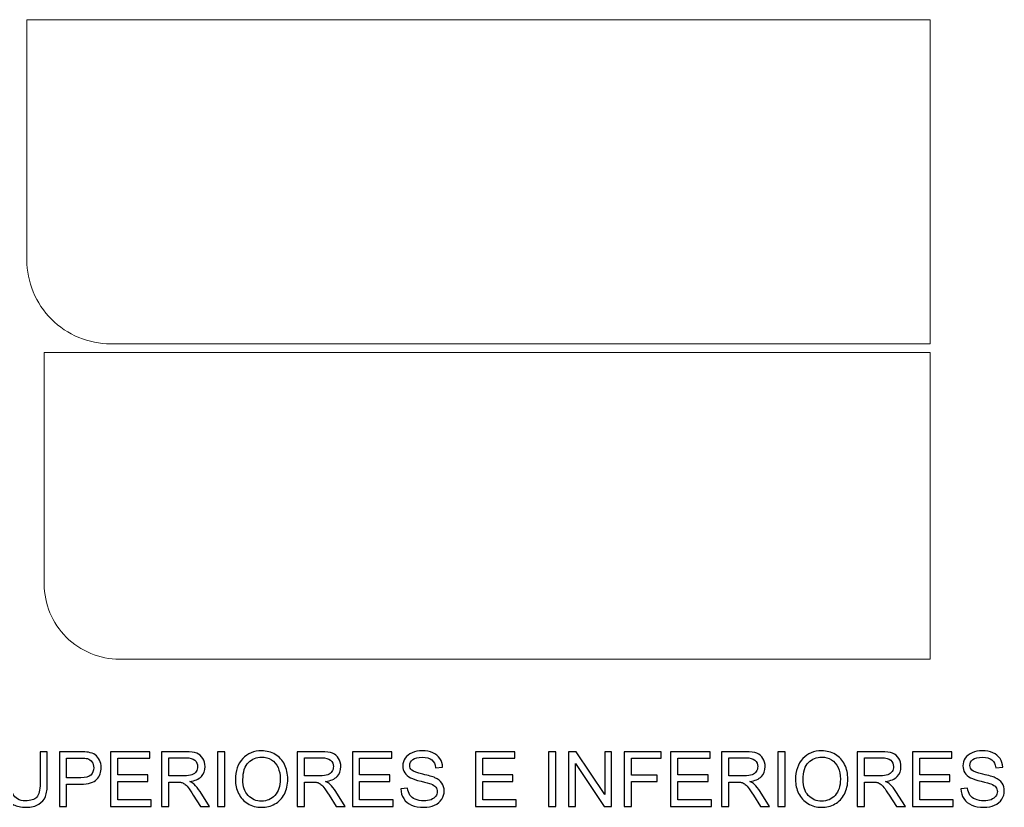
# Model space of a CAD drawing. Header units: centimetres. Extents: x -56 to 56, y -38 to 53.
# Drawn here: x -23.02 to 10.99, y -38.08 to -10.87 of the extents above; entities that cross this region are included whole.
import ezdxf

# ---------------------------------------------------------------- set-up
doc = ezdxf.new("R2010")
doc.units = ezdxf.units.CM
doc.header["$MEASUREMENT"] = 0
doc.layers.add('Camada 1', color=7, linetype='Continuous')

msp = doc.modelspace()

# ---------------------------------------------------------------- linework, layer by layer
at = {"layer": 'Camada 1', "color": 30, "lineweight": 20}
for points in [[(-19.87488, -22.06523), (-19.87488, -22.06523), (8.42512, -22.06523), (8.42512, -22.06523), (8.42512, -22.06523), (8.42512, -22.06523), (8.42512, -10.86523), (8.42512, -10.86523), (8.42512, -10.86523), (8.42512, -10.86523), (-22.77488, -10.86523), (-22.77488, -10.86523), (-22.77488, -10.86523), (-22.77488, -10.86523), (-22.77488, -19.16523), (-22.77488, -19.16523), (-22.77488, -19.16523), (-22.77488, -19.93436), (-22.46935, -20.67198), (-21.92549, -21.21584), (-21.92549, -21.21584), (-21.38163, -21.7597), (-20.64401, -22.06523), (-19.87488, -22.06523)], [(8.42512, -32.96523), (8.42512, -32.96523), (8.42512, -22.36523), (8.42512, -22.36523), (8.42512, -22.36523), (8.42512, -22.36523), (-22.17488, -22.36523), (-22.17488, -22.36523), (-22.17488, -22.36523), (-22.17488, -22.36523), (-22.17488, -30.36523), (-22.17488, -30.36523), (-22.17488, -30.36523), (-22.17488, -31.05479), (-21.90095, -31.71611), (-21.41336, -32.20371), (-21.41336, -32.20371), (-20.92576, -32.6913), (-20.26444, -32.96523), (-19.57488, -32.96523), (-19.57488, -32.96523), (-19.57488, -32.96523), (8.42512, -32.96523), (8.42512, -32.96523)]]:
    msp.add_open_spline(points, degree=3, knots=[0, 0, 0, 0, 0.14285714, 0.14285714, 0.14285714, 0.14285714, 0.28571429, 0.28571429, 0.28571429, 0.28571429, 0.42857143, 0.42857143, 0.42857143, 0.42857143, 0.57142857, 0.57142857, 0.57142857, 0.57142857, 0.71428571, 0.71428571, 0.71428571, 0.71428571, 1, 1, 1, 1], dxfattribs=at)
at = {"layer": 'Camada 1', "color": 250}
for points, knots in [([(-22.31871, -36.16412), (-22.31871, -36.16412), (-22.06811, -36.16412), (-22.06811, -36.16412), (-22.06811, -36.16412), (-22.06811, -36.16412), (-22.06811, -37.25491), (-22.06811, -37.25491), (-22.06811, -37.25491), (-22.06811, -37.44484), (-22.08965, -37.59564), (-22.1323, -37.70731), (-22.1323, -37.70731), (-22.17538, -37.81854), (-22.25276, -37.90955), (-22.36443, -37.97946), (-22.36443, -37.97946), (-22.47655, -38.04936), (-22.62295, -38.08454), (-22.80497, -38.08454), (-22.80497, -38.08454), (-22.98127, -38.08454), (-23.12592, -38.0542), (-23.23803, -37.99309), (-23.23803, -37.99309), (-23.35058, -37.93197), (-23.4306, -37.84404), (-23.47852, -37.72841), (-23.47852, -37.72841), (-23.52644, -37.61279), (-23.55062, -37.45495), (-23.55062, -37.25491), (-23.55062, -37.25491), (-23.55062, -37.25491), (-23.55062, -36.16412), (-23.55062, -36.16412), (-23.55062, -36.16412), (-23.55062, -36.16412), (-23.30002, -36.16412), (-23.30002, -36.16412), (-23.30002, -36.16412), (-23.30002, -36.16412), (-23.30002, -37.25447), (-23.30002, -37.25447), (-23.30002, -37.25447), (-23.30002, -37.41846), (-23.28463, -37.5398), (-23.2543, -37.61718), (-23.2543, -37.61718), (-23.22396, -37.695), (-23.17208, -37.75523), (-23.09778, -37.797), (-23.09778, -37.797), (-23.02392, -37.83921), (-22.93335, -37.86031), (-22.82651, -37.86031), (-22.82651, -37.86031), (-22.64362, -37.86031), (-22.51304, -37.81854), (-22.43522, -37.73545), (-22.43522, -37.73545), (-22.3574, -37.65191), (-22.31871, -37.49188), (-22.31871, -37.25447), (-22.31871, -37.25447), (-22.31871, -37.25447), (-22.31871, -36.16412), (-22.31871, -36.16412)], [0, 0, 0, 0, 0.05555556, 0.05555556, 0.05555556, 0.05555556, 0.11111111, 0.11111111, 0.11111111, 0.11111111, 0.16666667, 0.16666667, 0.16666667, 0.16666667, 0.22222222, 0.22222222, 0.22222222, 0.22222222, 0.27777778, 0.27777778, 0.27777778, 0.27777778, 0.33333333, 0.33333333, 0.33333333, 0.33333333, 0.38888889, 0.38888889, 0.38888889, 0.38888889, 0.44444444, 0.44444444, 0.44444444, 0.44444444, 0.5, 0.5, 0.5, 0.5, 0.55555556, 0.55555556, 0.55555556, 0.55555556, 0.61111111, 0.61111111, 0.61111111, 0.61111111, 0.66666667, 0.66666667, 0.66666667, 0.66666667, 0.72222222, 0.72222222, 0.72222222, 0.72222222, 0.77777778, 0.77777778, 0.77777778, 0.77777778, 0.83333333, 0.83333333, 0.83333333, 0.83333333, 0.88888889, 0.88888889, 0.88888889, 0.88888889, 1, 1, 1, 1]), ([(-21.65087, -38.05288), (-21.65087, -38.05288), (-21.65087, -36.16412), (-21.65087, -36.16412), (-21.65087, -36.16412), (-21.65087, -36.16412), (-20.93775, -36.16412), (-20.93775, -36.16412), (-20.93775, -36.16412), (-20.81245, -36.16412), (-20.7166, -36.17028), (-20.65021, -36.18215), (-20.65021, -36.18215), (-20.55745, -36.19754), (-20.47963, -36.22699), (-20.41676, -36.27008), (-20.41676, -36.27008), (-20.35389, -36.3136), (-20.30333, -36.37428), (-20.26508, -36.4521), (-20.26508, -36.4521), (-20.22683, -36.52992), (-20.20792, -36.61565), (-20.20792, -36.70929), (-20.20792, -36.70929), (-20.20792, -36.86933), (-20.25892, -37.00518), (-20.36136, -37.11598), (-20.36136, -37.11598), (-20.46336, -37.22721), (-20.64846, -37.2826), (-20.91577, -37.2826), (-20.91577, -37.2826), (-20.91577, -37.2826), (-21.40027, -37.2826), (-21.40027, -37.2826), (-21.40027, -37.2826), (-21.40027, -37.2826), (-21.40027, -38.05288), (-21.40027, -38.05288), (-21.40027, -38.05288), (-21.40027, -38.05288), (-21.65087, -38.05288), (-21.65087, -38.05288)], [0, 0, 0, 0, 0.08333333, 0.08333333, 0.08333333, 0.08333333, 0.16666667, 0.16666667, 0.16666667, 0.16666667, 0.25, 0.25, 0.25, 0.25, 0.33333333, 0.33333333, 0.33333333, 0.33333333, 0.41666667, 0.41666667, 0.41666667, 0.41666667, 0.5, 0.5, 0.5, 0.5, 0.58333333, 0.58333333, 0.58333333, 0.58333333, 0.66666667, 0.66666667, 0.66666667, 0.66666667, 0.75, 0.75, 0.75, 0.75, 0.83333333, 0.83333333, 0.83333333, 0.83333333, 1, 1, 1, 1]), ([(-21.40027, -37.06102), (-21.40027, -37.06102), (-20.91225, -37.06102), (-20.91225, -37.06102), (-20.91225, -37.06102), (-20.75046, -37.06102), (-20.63615, -37.03112), (-20.568, -36.97089), (-20.568, -36.97089), (-20.50029, -36.91066), (-20.46644, -36.82624), (-20.46644, -36.71677), (-20.46644, -36.71677), (-20.46644, -36.63807), (-20.48622, -36.57036), (-20.52623, -36.51409), (-20.52623, -36.51409), (-20.56624, -36.45781), (-20.619, -36.42044), (-20.68407, -36.40242), (-20.68407, -36.40242), (-20.72627, -36.39142), (-20.80409, -36.38571), (-20.91709, -36.38571), (-20.91709, -36.38571), (-20.91709, -36.38571), (-21.40027, -36.38571), (-21.40027, -36.38571), (-21.40027, -36.38571), (-21.40027, -36.38571), (-21.40027, -37.06102), (-21.40027, -37.06102)], [0, 0, 0, 0, 0.11111111, 0.11111111, 0.11111111, 0.11111111, 0.22222222, 0.22222222, 0.22222222, 0.22222222, 0.33333333, 0.33333333, 0.33333333, 0.33333333, 0.44444444, 0.44444444, 0.44444444, 0.44444444, 0.55555556, 0.55555556, 0.55555556, 0.55555556, 0.66666667, 0.66666667, 0.66666667, 0.66666667, 0.77777778, 0.77777778, 0.77777778, 0.77777778, 1, 1, 1, 1]), ([(-19.88609, -38.05288), (-19.88609, -38.05288), (-19.88609, -36.16412), (-19.88609, -36.16412), (-19.88609, -36.16412), (-19.88609, -36.16412), (-18.52228, -36.16412), (-18.52228, -36.16412), (-18.52228, -36.16412), (-18.52228, -36.16412), (-18.52228, -36.38571), (-18.52228, -36.38571), (-18.52228, -36.38571), (-18.52228, -36.38571), (-19.63549, -36.38571), (-19.63549, -36.38571), (-19.63549, -36.38571), (-19.63549, -36.38571), (-19.63549, -36.96605), (-19.63549, -36.96605), (-19.63549, -36.96605), (-19.63549, -36.96605), (-18.59351, -36.96605), (-18.59351, -36.96605), (-18.59351, -36.96605), (-18.59351, -36.96605), (-18.59351, -37.18764), (-18.59351, -37.18764), (-18.59351, -37.18764), (-18.59351, -37.18764), (-19.63549, -37.18764), (-19.63549, -37.18764), (-19.63549, -37.18764), (-19.63549, -37.18764), (-19.63549, -37.83129), (-19.63549, -37.83129), (-19.63549, -37.83129), (-19.63549, -37.83129), (-18.47744, -37.83129), (-18.47744, -37.83129), (-18.47744, -37.83129), (-18.47744, -37.83129), (-18.47744, -38.05288), (-18.47744, -38.05288), (-18.47744, -38.05288), (-18.47744, -38.05288), (-19.88609, -38.05288), (-19.88609, -38.05288)], [0, 0, 0, 0, 0.07692308, 0.07692308, 0.07692308, 0.07692308, 0.15384615, 0.15384615, 0.15384615, 0.15384615, 0.23076923, 0.23076923, 0.23076923, 0.23076923, 0.30769231, 0.30769231, 0.30769231, 0.30769231, 0.38461538, 0.38461538, 0.38461538, 0.38461538, 0.46153846, 0.46153846, 0.46153846, 0.46153846, 0.53846154, 0.53846154, 0.53846154, 0.53846154, 0.61538462, 0.61538462, 0.61538462, 0.61538462, 0.69230769, 0.69230769, 0.69230769, 0.69230769, 0.76923077, 0.76923077, 0.76923077, 0.76923077, 0.84615385, 0.84615385, 0.84615385, 0.84615385, 1, 1, 1, 1]), ([(-18.12659, -38.05288), (-18.12659, -38.05288), (-18.12659, -36.16412), (-18.12659, -36.16412), (-18.12659, -36.16412), (-18.12659, -36.16412), (-17.28949, -36.16412), (-17.28949, -36.16412), (-17.28949, -36.16412), (-17.1211, -36.16412), (-16.99316, -36.18127), (-16.90567, -36.21512), (-16.90567, -36.21512), (-16.81818, -36.24898), (-16.74828, -36.30877), (-16.69596, -36.3945), (-16.69596, -36.3945), (-16.64364, -36.48023), (-16.6177, -36.5752), (-16.6177, -36.67896), (-16.6177, -36.67896), (-16.6177, -36.81305), (-16.66122, -36.92604), (-16.74784, -37.01793), (-16.74784, -37.01793), (-16.83445, -37.10982), (-16.9681, -37.16785), (-17.14924, -37.19291), (-17.14924, -37.19291), (-17.08285, -37.22457), (-17.03273, -37.25623), (-16.99844, -37.287), (-16.99844, -37.287), (-16.92546, -37.35383), (-16.85643, -37.4378), (-16.7918, -37.53848), (-16.7918, -37.53848), (-16.7918, -37.53848), (-16.46514, -38.05288), (-16.46514, -38.05288), (-16.46514, -38.05288), (-16.46514, -38.05288), (-16.77729, -38.05288), (-16.77729, -38.05288), (-16.77729, -38.05288), (-16.77729, -38.05288), (-17.02702, -37.65983), (-17.02702, -37.65983), (-17.02702, -37.65983), (-17.09956, -37.54596), (-17.15979, -37.45935), (-17.20684, -37.39911), (-17.20684, -37.39911), (-17.25432, -37.33888), (-17.29652, -37.29711), (-17.3339, -37.27293), (-17.3339, -37.27293), (-17.37083, -37.24919), (-17.40908, -37.23248), (-17.44777, -37.22281), (-17.44777, -37.22281), (-17.4759, -37.2171), (-17.52207, -37.21402), (-17.5867, -37.21402), (-17.5867, -37.21402), (-17.5867, -37.21402), (-17.87599, -37.21402), (-17.87599, -37.21402), (-17.87599, -37.21402), (-17.87599, -37.21402), (-17.87599, -38.05288), (-17.87599, -38.05288), (-17.87599, -38.05288), (-17.87599, -38.05288), (-18.12659, -38.05288), (-18.12659, -38.05288)], [0, 0, 0, 0, 0.05, 0.05, 0.05, 0.05, 0.1, 0.1, 0.1, 0.1, 0.15, 0.15, 0.15, 0.15, 0.2, 0.2, 0.2, 0.2, 0.25, 0.25, 0.25, 0.25, 0.3, 0.3, 0.3, 0.3, 0.35, 0.35, 0.35, 0.35, 0.4, 0.4, 0.4, 0.4, 0.45, 0.45, 0.45, 0.45, 0.5, 0.5, 0.5, 0.5, 0.55, 0.55, 0.55, 0.55, 0.6, 0.6, 0.6, 0.6, 0.65, 0.65, 0.65, 0.65, 0.7, 0.7, 0.7, 0.7, 0.75, 0.75, 0.75, 0.75, 0.8, 0.8, 0.8, 0.8, 0.85, 0.85, 0.85, 0.85, 0.9, 0.9, 0.9, 0.9, 1, 1, 1, 1]), ([(-17.87599, -36.99771), (-17.87599, -36.99771), (-17.33961, -36.99771), (-17.33961, -36.99771), (-17.33961, -36.99771), (-17.2253, -36.99771), (-17.13649, -36.98584), (-17.0723, -36.9621), (-17.0723, -36.9621), (-17.00811, -36.93879), (-16.95931, -36.90098), (-16.92634, -36.84866), (-16.92634, -36.84866), (-16.89292, -36.79679), (-16.87621, -36.74051), (-16.87621, -36.6794), (-16.87621, -36.6794), (-16.87621, -36.59015), (-16.90831, -36.51629), (-16.97294, -36.45869), (-16.97294, -36.45869), (-17.03757, -36.4011), (-17.13957, -36.37252), (-17.27894, -36.37252), (-17.27894, -36.37252), (-17.27894, -36.37252), (-17.87599, -36.37252), (-17.87599, -36.37252), (-17.87599, -36.37252), (-17.87599, -36.37252), (-17.87599, -36.99771), (-17.87599, -36.99771)], [0, 0, 0, 0, 0.11111111, 0.11111111, 0.11111111, 0.11111111, 0.22222222, 0.22222222, 0.22222222, 0.22222222, 0.33333333, 0.33333333, 0.33333333, 0.33333333, 0.44444444, 0.44444444, 0.44444444, 0.44444444, 0.55555556, 0.55555556, 0.55555556, 0.55555556, 0.66666667, 0.66666667, 0.66666667, 0.66666667, 0.77777778, 0.77777778, 0.77777778, 0.77777778, 1, 1, 1, 1]), ([(-16.18463, -38.05288), (-16.18463, -38.05288), (-16.18463, -36.16412), (-16.18463, -36.16412), (-16.18463, -36.16412), (-16.18463, -36.16412), (-15.93403, -36.16412), (-15.93403, -36.16412), (-15.93403, -36.16412), (-15.93403, -36.16412), (-15.93403, -38.05288), (-15.93403, -38.05288), (-15.93403, -38.05288), (-15.93403, -38.05288), (-16.18463, -38.05288), (-16.18463, -38.05288)], [0, 0, 0, 0, 0.2, 0.2, 0.2, 0.2, 0.4, 0.4, 0.4, 0.4, 0.6, 0.6, 0.6, 0.6, 1, 1, 1, 1]), ([(-15.57044, -37.13356), (-15.57044, -36.82053), (-15.48603, -36.5752), (-15.31764, -36.39802), (-15.31764, -36.39802), (-15.14925, -36.22084), (-14.93206, -36.13247), (-14.66563, -36.13247), (-14.66563, -36.13247), (-14.49109, -36.13247), (-14.33413, -36.17423), (-14.19388, -36.25733), (-14.19388, -36.25733), (-14.05407, -36.34042), (-13.94723, -36.45649), (-13.87381, -36.60554), (-13.87381, -36.60554), (-13.80039, -36.75414), (-13.76346, -36.92297), (-13.76346, -37.11158), (-13.76346, -37.11158), (-13.76346, -37.30283), (-13.80215, -37.47429), (-13.87953, -37.6251), (-13.87953, -37.6251), (-13.95691, -37.77634), (-14.06638, -37.89065), (-14.20795, -37.96803), (-14.20795, -37.96803), (-14.34996, -38.04585), (-14.50296, -38.08454), (-14.66695, -38.08454), (-14.66695, -38.08454), (-14.84501, -38.08454), (-15.00372, -38.04145), (-15.14397, -37.95572), (-15.14397, -37.95572), (-15.28378, -37.86998), (-15.39018, -37.75304), (-15.46228, -37.60443), (-15.46228, -37.60443), (-15.53439, -37.45627), (-15.57044, -37.29931), (-15.57044, -37.13356)], [0, 0, 0, 0, 0.08333333, 0.08333333, 0.08333333, 0.08333333, 0.16666667, 0.16666667, 0.16666667, 0.16666667, 0.25, 0.25, 0.25, 0.25, 0.33333333, 0.33333333, 0.33333333, 0.33333333, 0.41666667, 0.41666667, 0.41666667, 0.41666667, 0.5, 0.5, 0.5, 0.5, 0.58333333, 0.58333333, 0.58333333, 0.58333333, 0.66666667, 0.66666667, 0.66666667, 0.66666667, 0.75, 0.75, 0.75, 0.75, 0.83333333, 0.83333333, 0.83333333, 0.83333333, 1, 1, 1, 1]), ([(-15.31192, -37.13796), (-15.31192, -37.36526), (-15.25081, -37.5442), (-15.12859, -37.67478), (-15.12859, -37.67478), (-15.00636, -37.80535), (-14.85292, -37.87086), (-14.66827, -37.87086), (-14.66827, -37.87086), (-14.48009, -37.87086), (-14.32578, -37.80491), (-14.20399, -37.67302), (-14.20399, -37.67302), (-14.08265, -37.54112), (-14.02197, -37.35383), (-14.02197, -37.11114), (-14.02197, -37.11114), (-14.02197, -36.9577), (-14.04791, -36.8236), (-14.09979, -36.70929), (-14.09979, -36.70929), (-14.15167, -36.59498), (-14.22773, -36.50617), (-14.32753, -36.4433), (-14.32753, -36.4433), (-14.42778, -36.38043), (-14.53989, -36.34878), (-14.66431, -36.34878), (-14.66431, -36.34878), (-14.84105, -36.34878), (-14.99317, -36.40945), (-15.12067, -36.53079), (-15.12067, -36.53079), (-15.24817, -36.65214), (-15.31192, -36.85438), (-15.31192, -37.13796)], [0, 0, 0, 0, 0.1, 0.1, 0.1, 0.1, 0.2, 0.2, 0.2, 0.2, 0.3, 0.3, 0.3, 0.3, 0.4, 0.4, 0.4, 0.4, 0.5, 0.5, 0.5, 0.5, 0.6, 0.6, 0.6, 0.6, 0.7, 0.7, 0.7, 0.7, 0.8, 0.8, 0.8, 0.8, 1, 1, 1, 1]), ([(-13.43679, -38.05288), (-13.43679, -38.05288), (-13.43679, -36.16412), (-13.43679, -36.16412), (-13.43679, -36.16412), (-13.43679, -36.16412), (-12.59969, -36.16412), (-12.59969, -36.16412), (-12.59969, -36.16412), (-12.4313, -36.16412), (-12.30336, -36.18127), (-12.21587, -36.21512), (-12.21587, -36.21512), (-12.12838, -36.24898), (-12.05848, -36.30877), (-12.00616, -36.3945), (-12.00616, -36.3945), (-11.95384, -36.48023), (-11.9279, -36.5752), (-11.9279, -36.67896), (-11.9279, -36.67896), (-11.9279, -36.81305), (-11.97142, -36.92604), (-12.05804, -37.01793), (-12.05804, -37.01793), (-12.14465, -37.10982), (-12.2783, -37.16785), (-12.45944, -37.19291), (-12.45944, -37.19291), (-12.39305, -37.22457), (-12.34293, -37.25623), (-12.30864, -37.287), (-12.30864, -37.287), (-12.23566, -37.35383), (-12.16663, -37.4378), (-12.102, -37.53848), (-12.102, -37.53848), (-12.102, -37.53848), (-11.77534, -38.05288), (-11.77534, -38.05288), (-11.77534, -38.05288), (-11.77534, -38.05288), (-12.08749, -38.05288), (-12.08749, -38.05288), (-12.08749, -38.05288), (-12.08749, -38.05288), (-12.33722, -37.65983), (-12.33722, -37.65983), (-12.33722, -37.65983), (-12.40976, -37.54596), (-12.46999, -37.45935), (-12.51704, -37.39911), (-12.51704, -37.39911), (-12.56452, -37.33888), (-12.60672, -37.29711), (-12.6441, -37.27293), (-12.6441, -37.27293), (-12.68103, -37.24919), (-12.71928, -37.23248), (-12.75797, -37.22281), (-12.75797, -37.22281), (-12.7861, -37.2171), (-12.83227, -37.21402), (-12.8969, -37.21402), (-12.8969, -37.21402), (-12.8969, -37.21402), (-13.18619, -37.21402), (-13.18619, -37.21402), (-13.18619, -37.21402), (-13.18619, -37.21402), (-13.18619, -38.05288), (-13.18619, -38.05288), (-13.18619, -38.05288), (-13.18619, -38.05288), (-13.43679, -38.05288), (-13.43679, -38.05288)], [0, 0, 0, 0, 0.05, 0.05, 0.05, 0.05, 0.1, 0.1, 0.1, 0.1, 0.15, 0.15, 0.15, 0.15, 0.2, 0.2, 0.2, 0.2, 0.25, 0.25, 0.25, 0.25, 0.3, 0.3, 0.3, 0.3, 0.35, 0.35, 0.35, 0.35, 0.4, 0.4, 0.4, 0.4, 0.45, 0.45, 0.45, 0.45, 0.5, 0.5, 0.5, 0.5, 0.55, 0.55, 0.55, 0.55, 0.6, 0.6, 0.6, 0.6, 0.65, 0.65, 0.65, 0.65, 0.7, 0.7, 0.7, 0.7, 0.75, 0.75, 0.75, 0.75, 0.8, 0.8, 0.8, 0.8, 0.85, 0.85, 0.85, 0.85, 0.9, 0.9, 0.9, 0.9, 1, 1, 1, 1]), ([(-13.18619, -36.99771), (-13.18619, -36.99771), (-12.64981, -36.99771), (-12.64981, -36.99771), (-12.64981, -36.99771), (-12.5355, -36.99771), (-12.44669, -36.98584), (-12.3825, -36.9621), (-12.3825, -36.9621), (-12.31831, -36.93879), (-12.26951, -36.90098), (-12.23654, -36.84866), (-12.23654, -36.84866), (-12.20312, -36.79679), (-12.18641, -36.74051), (-12.18641, -36.6794), (-12.18641, -36.6794), (-12.18641, -36.59015), (-12.21851, -36.51629), (-12.28314, -36.45869), (-12.28314, -36.45869), (-12.34777, -36.4011), (-12.44977, -36.37252), (-12.58914, -36.37252), (-12.58914, -36.37252), (-12.58914, -36.37252), (-13.18619, -36.37252), (-13.18619, -36.37252), (-13.18619, -36.37252), (-13.18619, -36.37252), (-13.18619, -36.99771), (-13.18619, -36.99771)], [0, 0, 0, 0, 0.11111111, 0.11111111, 0.11111111, 0.11111111, 0.22222222, 0.22222222, 0.22222222, 0.22222222, 0.33333333, 0.33333333, 0.33333333, 0.33333333, 0.44444444, 0.44444444, 0.44444444, 0.44444444, 0.55555556, 0.55555556, 0.55555556, 0.55555556, 0.66666667, 0.66666667, 0.66666667, 0.66666667, 0.77777778, 0.77777778, 0.77777778, 0.77777778, 1, 1, 1, 1]), ([(-11.53176, -38.05288), (-11.53176, -38.05288), (-11.53176, -36.16412), (-11.53176, -36.16412), (-11.53176, -36.16412), (-11.53176, -36.16412), (-10.16795, -36.16412), (-10.16795, -36.16412), (-10.16795, -36.16412), (-10.16795, -36.16412), (-10.16795, -36.38571), (-10.16795, -36.38571), (-10.16795, -36.38571), (-10.16795, -36.38571), (-11.28116, -36.38571), (-11.28116, -36.38571), (-11.28116, -36.38571), (-11.28116, -36.38571), (-11.28116, -36.96605), (-11.28116, -36.96605), (-11.28116, -36.96605), (-11.28116, -36.96605), (-10.23918, -36.96605), (-10.23918, -36.96605), (-10.23918, -36.96605), (-10.23918, -36.96605), (-10.23918, -37.18764), (-10.23918, -37.18764), (-10.23918, -37.18764), (-10.23918, -37.18764), (-11.28116, -37.18764), (-11.28116, -37.18764), (-11.28116, -37.18764), (-11.28116, -37.18764), (-11.28116, -37.83129), (-11.28116, -37.83129), (-11.28116, -37.83129), (-11.28116, -37.83129), (-10.12311, -37.83129), (-10.12311, -37.83129), (-10.12311, -37.83129), (-10.12311, -37.83129), (-10.12311, -38.05288), (-10.12311, -38.05288), (-10.12311, -38.05288), (-10.12311, -38.05288), (-11.53176, -38.05288), (-11.53176, -38.05288)], [0, 0, 0, 0, 0.07692308, 0.07692308, 0.07692308, 0.07692308, 0.15384615, 0.15384615, 0.15384615, 0.15384615, 0.23076923, 0.23076923, 0.23076923, 0.23076923, 0.30769231, 0.30769231, 0.30769231, 0.30769231, 0.38461538, 0.38461538, 0.38461538, 0.38461538, 0.46153846, 0.46153846, 0.46153846, 0.46153846, 0.53846154, 0.53846154, 0.53846154, 0.53846154, 0.61538462, 0.61538462, 0.61538462, 0.61538462, 0.69230769, 0.69230769, 0.69230769, 0.69230769, 0.76923077, 0.76923077, 0.76923077, 0.76923077, 0.84615385, 0.84615385, 0.84615385, 0.84615385, 1, 1, 1, 1]), ([(-9.85932, -37.44616), (-9.85932, -37.44616), (-9.62454, -37.42505), (-9.62454, -37.42505), (-9.62454, -37.42505), (-9.61355, -37.52002), (-9.58761, -37.59784), (-9.54672, -37.65895), (-9.54672, -37.65895), (-9.50583, -37.71962), (-9.44252, -37.76886), (-9.35679, -37.80667), (-9.35679, -37.80667), (-9.27106, -37.84404), (-9.17433, -37.86295), (-9.06706, -37.86295), (-9.06706, -37.86295), (-8.97165, -37.86295), (-8.88768, -37.84888), (-8.81469, -37.8203), (-8.81469, -37.8203), (-8.74171, -37.79172), (-8.68763, -37.7526), (-8.65202, -37.70291), (-8.65202, -37.70291), (-8.61641, -37.65323), (-8.59838, -37.59916), (-8.59838, -37.54112), (-8.59838, -37.54112), (-8.59838, -37.48221), (-8.61553, -37.43077), (-8.64982, -37.38636), (-8.64982, -37.38636), (-8.68412, -37.3424), (-8.74083, -37.30547), (-8.81997, -37.27513), (-8.81997, -37.27513), (-8.87053, -37.25579), (-8.98264, -37.22501), (-9.15631, -37.18324), (-9.15631, -37.18324), (-9.32997, -37.14148), (-9.45132, -37.10235), (-9.52078, -37.06541), (-9.52078, -37.06541), (-9.61091, -37.01793), (-9.67774, -36.95902), (-9.7217, -36.88911), (-9.7217, -36.88911), (-9.76611, -36.81921), (-9.78809, -36.74051), (-9.78809, -36.6539), (-9.78809, -36.6539), (-9.78809, -36.55805), (-9.76083, -36.4688), (-9.70675, -36.38615), (-9.70675, -36.38615), (-9.65268, -36.30305), (-9.57398, -36.24018), (-9.46978, -36.1971), (-9.46978, -36.1971), (-9.36602, -36.15401), (-9.25039, -36.13247), (-9.12333, -36.13247), (-9.12333, -36.13247), (-8.98352, -36.13247), (-8.85998, -36.15489), (-8.75314, -36.20017), (-8.75314, -36.20017), (-8.64631, -36.24502), (-8.56409, -36.31141), (-8.5065, -36.39934), (-8.5065, -36.39934), (-8.4489, -36.48683), (-8.41813, -36.58619), (-8.41373, -36.69698), (-8.41373, -36.69698), (-8.41373, -36.69698), (-8.65378, -36.71545), (-8.65378, -36.71545), (-8.65378, -36.71545), (-8.66653, -36.5963), (-8.71006, -36.50617), (-8.78436, -36.4455), (-8.78436, -36.4455), (-8.85866, -36.38439), (-8.96857, -36.35405), (-9.11366, -36.35405), (-9.11366, -36.35405), (-9.2649, -36.35405), (-9.37526, -36.38175), (-9.44428, -36.43715), (-9.44428, -36.43715), (-9.51331, -36.49254), (-9.54804, -36.55937), (-9.54804, -36.63763), (-9.54804, -36.63763), (-9.54804, -36.70534), (-9.52342, -36.76117), (-9.47462, -36.80514), (-9.47462, -36.80514), (-9.42626, -36.84866), (-9.30095, -36.89395), (-9.09783, -36.93967), (-9.09783, -36.93967), (-8.89471, -36.98584), (-8.75534, -37.02585), (-8.67972, -37.06014), (-8.67972, -37.06014), (-8.57025, -37.1107), (-8.48891, -37.17445), (-8.43659, -37.25227), (-8.43659, -37.25227), (-8.38427, -37.32965), (-8.35833, -37.4189), (-8.35833, -37.52002), (-8.35833, -37.52002), (-8.35833, -37.6207), (-8.38691, -37.71479), (-8.44451, -37.8036), (-8.44451, -37.8036), (-8.5021, -37.89241), (-8.58432, -37.96143), (-8.69203, -38.01067), (-8.69203, -38.01067), (-8.79975, -38.05991), (-8.92065, -38.08454), (-9.05563, -38.08454), (-9.05563, -38.08454), (-9.22621, -38.08454), (-9.3691, -38.05947), (-9.48429, -38.00979), (-9.48429, -38.00979), (-9.59992, -37.96011), (-9.69005, -37.88537), (-9.75556, -37.78513), (-9.75556, -37.78513), (-9.8215, -37.68533), (-9.8558, -37.57234), (-9.85932, -37.44616)], [0, 0, 0, 0, 0.02777778, 0.02777778, 0.02777778, 0.02777778, 0.05555556, 0.05555556, 0.05555556, 0.05555556, 0.08333333, 0.08333333, 0.08333333, 0.08333333, 0.11111111, 0.11111111, 0.11111111, 0.11111111, 0.13888889, 0.13888889, 0.13888889, 0.13888889, 0.16666667, 0.16666667, 0.16666667, 0.16666667, 0.19444444, 0.19444444, 0.19444444, 0.19444444, 0.22222222, 0.22222222, 0.22222222, 0.22222222, 0.25, 0.25, 0.25, 0.25, 0.27777778, 0.27777778, 0.27777778, 0.27777778, 0.30555556, 0.30555556, 0.30555556, 0.30555556, 0.33333333, 0.33333333, 0.33333333, 0.33333333, 0.36111111, 0.36111111, 0.36111111, 0.36111111, 0.38888889, 0.38888889, 0.38888889, 0.38888889, 0.41666667, 0.41666667, 0.41666667, 0.41666667, 0.44444444, 0.44444444, 0.44444444, 0.44444444, 0.47222222, 0.47222222, 0.47222222, 0.47222222, 0.5, 0.5, 0.5, 0.5, 0.52777778, 0.52777778, 0.52777778, 0.52777778, 0.55555556, 0.55555556, 0.55555556, 0.55555556, 0.58333333, 0.58333333, 0.58333333, 0.58333333, 0.61111111, 0.61111111, 0.61111111, 0.61111111, 0.63888889, 0.63888889, 0.63888889, 0.63888889, 0.66666667, 0.66666667, 0.66666667, 0.66666667, 0.69444444, 0.69444444, 0.69444444, 0.69444444, 0.72222222, 0.72222222, 0.72222222, 0.72222222, 0.75, 0.75, 0.75, 0.75, 0.77777778, 0.77777778, 0.77777778, 0.77777778, 0.80555556, 0.80555556, 0.80555556, 0.80555556, 0.83333333, 0.83333333, 0.83333333, 0.83333333, 0.86111111, 0.86111111, 0.86111111, 0.86111111, 0.88888889, 0.88888889, 0.88888889, 0.88888889, 0.91666667, 0.91666667, 0.91666667, 0.91666667, 0.94444444, 0.94444444, 0.94444444, 0.94444444, 1, 1, 1, 1]), ([(-7.27986, -38.05288), (-7.27986, -38.05288), (-7.27986, -36.16412), (-7.27986, -36.16412), (-7.27986, -36.16412), (-7.27986, -36.16412), (-5.91605, -36.16412), (-5.91605, -36.16412), (-5.91605, -36.16412), (-5.91605, -36.16412), (-5.91605, -36.38571), (-5.91605, -36.38571), (-5.91605, -36.38571), (-5.91605, -36.38571), (-7.02926, -36.38571), (-7.02926, -36.38571), (-7.02926, -36.38571), (-7.02926, -36.38571), (-7.02926, -36.96605), (-7.02926, -36.96605), (-7.02926, -36.96605), (-7.02926, -36.96605), (-5.98728, -36.96605), (-5.98728, -36.96605), (-5.98728, -36.96605), (-5.98728, -36.96605), (-5.98728, -37.18764), (-5.98728, -37.18764), (-5.98728, -37.18764), (-5.98728, -37.18764), (-7.02926, -37.18764), (-7.02926, -37.18764), (-7.02926, -37.18764), (-7.02926, -37.18764), (-7.02926, -37.83129), (-7.02926, -37.83129), (-7.02926, -37.83129), (-7.02926, -37.83129), (-5.87121, -37.83129), (-5.87121, -37.83129), (-5.87121, -37.83129), (-5.87121, -37.83129), (-5.87121, -38.05288), (-5.87121, -38.05288), (-5.87121, -38.05288), (-5.87121, -38.05288), (-7.27986, -38.05288), (-7.27986, -38.05288)], [0, 0, 0, 0, 0.07692308, 0.07692308, 0.07692308, 0.07692308, 0.15384615, 0.15384615, 0.15384615, 0.15384615, 0.23076923, 0.23076923, 0.23076923, 0.23076923, 0.30769231, 0.30769231, 0.30769231, 0.30769231, 0.38461538, 0.38461538, 0.38461538, 0.38461538, 0.46153846, 0.46153846, 0.46153846, 0.46153846, 0.53846154, 0.53846154, 0.53846154, 0.53846154, 0.61538462, 0.61538462, 0.61538462, 0.61538462, 0.69230769, 0.69230769, 0.69230769, 0.69230769, 0.76923077, 0.76923077, 0.76923077, 0.76923077, 0.84615385, 0.84615385, 0.84615385, 0.84615385, 1, 1, 1, 1]), ([(-4.75053, -38.05288), (-4.75053, -38.05288), (-4.75053, -36.16412), (-4.75053, -36.16412), (-4.75053, -36.16412), (-4.75053, -36.16412), (-4.49993, -36.16412), (-4.49993, -36.16412), (-4.49993, -36.16412), (-4.49993, -36.16412), (-4.49993, -38.05288), (-4.49993, -38.05288), (-4.49993, -38.05288), (-4.49993, -38.05288), (-4.75053, -38.05288), (-4.75053, -38.05288)], [0, 0, 0, 0, 0.2, 0.2, 0.2, 0.2, 0.4, 0.4, 0.4, 0.4, 0.6, 0.6, 0.6, 0.6, 1, 1, 1, 1]), ([(-4.06248, -38.05288), (-4.06248, -38.05288), (-4.06248, -36.16412), (-4.06248, -36.16412), (-4.06248, -36.16412), (-4.06248, -36.16412), (-3.80572, -36.16412), (-3.80572, -36.16412), (-3.80572, -36.16412), (-3.80572, -36.16412), (-2.81474, -37.64664), (-2.81474, -37.64664), (-2.81474, -37.64664), (-2.81474, -37.64664), (-2.81474, -36.16412), (-2.81474, -36.16412), (-2.81474, -36.16412), (-2.81474, -36.16412), (-2.57468, -36.16412), (-2.57468, -36.16412), (-2.57468, -36.16412), (-2.57468, -36.16412), (-2.57468, -38.05288), (-2.57468, -38.05288), (-2.57468, -38.05288), (-2.57468, -38.05288), (-2.83144, -38.05288), (-2.83144, -38.05288), (-2.83144, -38.05288), (-2.83144, -38.05288), (-3.82243, -36.57036), (-3.82243, -36.57036), (-3.82243, -36.57036), (-3.82243, -36.57036), (-3.82243, -38.05288), (-3.82243, -38.05288), (-3.82243, -38.05288), (-3.82243, -38.05288), (-4.06248, -38.05288), (-4.06248, -38.05288)], [0, 0, 0, 0, 0.09090909, 0.09090909, 0.09090909, 0.09090909, 0.18181818, 0.18181818, 0.18181818, 0.18181818, 0.27272727, 0.27272727, 0.27272727, 0.27272727, 0.36363636, 0.36363636, 0.36363636, 0.36363636, 0.45454545, 0.45454545, 0.45454545, 0.45454545, 0.54545455, 0.54545455, 0.54545455, 0.54545455, 0.63636364, 0.63636364, 0.63636364, 0.63636364, 0.72727273, 0.72727273, 0.72727273, 0.72727273, 0.81818182, 0.81818182, 0.81818182, 0.81818182, 1, 1, 1, 1]), ([(-2.14162, -38.05288), (-2.14162, -38.05288), (-2.14162, -36.16412), (-2.14162, -36.16412), (-2.14162, -36.16412), (-2.14162, -36.16412), (-0.8675, -36.16412), (-0.8675, -36.16412), (-0.8675, -36.16412), (-0.8675, -36.16412), (-0.8675, -36.38571), (-0.8675, -36.38571), (-0.8675, -36.38571), (-0.8675, -36.38571), (-1.89102, -36.38571), (-1.89102, -36.38571), (-1.89102, -36.38571), (-1.89102, -36.38571), (-1.89102, -36.97397), (-1.89102, -36.97397), (-1.89102, -36.97397), (-1.89102, -36.97397), (-1.00467, -36.97397), (-1.00467, -36.97397), (-1.00467, -36.97397), (-1.00467, -36.97397), (-1.00467, -37.19555), (-1.00467, -37.19555), (-1.00467, -37.19555), (-1.00467, -37.19555), (-1.89102, -37.19555), (-1.89102, -37.19555), (-1.89102, -37.19555), (-1.89102, -37.19555), (-1.89102, -38.05288), (-1.89102, -38.05288), (-1.89102, -38.05288), (-1.89102, -38.05288), (-2.14162, -38.05288), (-2.14162, -38.05288)], [0, 0, 0, 0, 0.09090909, 0.09090909, 0.09090909, 0.09090909, 0.18181818, 0.18181818, 0.18181818, 0.18181818, 0.27272727, 0.27272727, 0.27272727, 0.27272727, 0.36363636, 0.36363636, 0.36363636, 0.36363636, 0.45454545, 0.45454545, 0.45454545, 0.45454545, 0.54545455, 0.54545455, 0.54545455, 0.54545455, 0.63636364, 0.63636364, 0.63636364, 0.63636364, 0.72727273, 0.72727273, 0.72727273, 0.72727273, 0.81818182, 0.81818182, 0.81818182, 0.81818182, 1, 1, 1, 1]), ([(-0.53819, -38.05288), (-0.53819, -38.05288), (-0.53819, -36.16412), (-0.53819, -36.16412), (-0.53819, -36.16412), (-0.53819, -36.16412), (0.82562, -36.16412), (0.82562, -36.16412), (0.82562, -36.16412), (0.82562, -36.16412), (0.82562, -36.38571), (0.82562, -36.38571), (0.82562, -36.38571), (0.82562, -36.38571), (-0.28759, -36.38571), (-0.28759, -36.38571), (-0.28759, -36.38571), (-0.28759, -36.38571), (-0.28759, -36.96605), (-0.28759, -36.96605), (-0.28759, -36.96605), (-0.28759, -36.96605), (0.75439, -36.96605), (0.75439, -36.96605), (0.75439, -36.96605), (0.75439, -36.96605), (0.75439, -37.18764), (0.75439, -37.18764), (0.75439, -37.18764), (0.75439, -37.18764), (-0.28759, -37.18764), (-0.28759, -37.18764), (-0.28759, -37.18764), (-0.28759, -37.18764), (-0.28759, -37.83129), (-0.28759, -37.83129), (-0.28759, -37.83129), (-0.28759, -37.83129), (0.87046, -37.83129), (0.87046, -37.83129), (0.87046, -37.83129), (0.87046, -37.83129), (0.87046, -38.05288), (0.87046, -38.05288), (0.87046, -38.05288), (0.87046, -38.05288), (-0.53819, -38.05288), (-0.53819, -38.05288)], [0, 0, 0, 0, 0.07692308, 0.07692308, 0.07692308, 0.07692308, 0.15384615, 0.15384615, 0.15384615, 0.15384615, 0.23076923, 0.23076923, 0.23076923, 0.23076923, 0.30769231, 0.30769231, 0.30769231, 0.30769231, 0.38461538, 0.38461538, 0.38461538, 0.38461538, 0.46153846, 0.46153846, 0.46153846, 0.46153846, 0.53846154, 0.53846154, 0.53846154, 0.53846154, 0.61538462, 0.61538462, 0.61538462, 0.61538462, 0.69230769, 0.69230769, 0.69230769, 0.69230769, 0.76923077, 0.76923077, 0.76923077, 0.76923077, 0.84615385, 0.84615385, 0.84615385, 0.84615385, 1, 1, 1, 1]), ([(1.22131, -38.05288), (1.22131, -38.05288), (1.22131, -36.16412), (1.22131, -36.16412), (1.22131, -36.16412), (1.22131, -36.16412), (2.05841, -36.16412), (2.05841, -36.16412), (2.05841, -36.16412), (2.2268, -36.16412), (2.35474, -36.18127), (2.44223, -36.21512), (2.44223, -36.21512), (2.52972, -36.24898), (2.59962, -36.30877), (2.65194, -36.3945), (2.65194, -36.3945), (2.70426, -36.48023), (2.7302, -36.5752), (2.7302, -36.67896), (2.7302, -36.67896), (2.7302, -36.81305), (2.68668, -36.92604), (2.60006, -37.01793), (2.60006, -37.01793), (2.51345, -37.10982), (2.3798, -37.16785), (2.19866, -37.19291), (2.19866, -37.19291), (2.26505, -37.22457), (2.31517, -37.25623), (2.34946, -37.287), (2.34946, -37.287), (2.42244, -37.35383), (2.49147, -37.4378), (2.5561, -37.53848), (2.5561, -37.53848), (2.5561, -37.53848), (2.88276, -38.05288), (2.88276, -38.05288), (2.88276, -38.05288), (2.88276, -38.05288), (2.57061, -38.05288), (2.57061, -38.05288), (2.57061, -38.05288), (2.57061, -38.05288), (2.32088, -37.65983), (2.32088, -37.65983), (2.32088, -37.65983), (2.24834, -37.54596), (2.18811, -37.45935), (2.14106, -37.39911), (2.14106, -37.39911), (2.09358, -37.33888), (2.05138, -37.29711), (2.014, -37.27293), (2.014, -37.27293), (1.97707, -37.24919), (1.93882, -37.23248), (1.90013, -37.22281), (1.90013, -37.22281), (1.872, -37.2171), (1.82583, -37.21402), (1.7612, -37.21402), (1.7612, -37.21402), (1.7612, -37.21402), (1.47191, -37.21402), (1.47191, -37.21402), (1.47191, -37.21402), (1.47191, -37.21402), (1.47191, -38.05288), (1.47191, -38.05288), (1.47191, -38.05288), (1.47191, -38.05288), (1.22131, -38.05288), (1.22131, -38.05288)], [0, 0, 0, 0, 0.05, 0.05, 0.05, 0.05, 0.1, 0.1, 0.1, 0.1, 0.15, 0.15, 0.15, 0.15, 0.2, 0.2, 0.2, 0.2, 0.25, 0.25, 0.25, 0.25, 0.3, 0.3, 0.3, 0.3, 0.35, 0.35, 0.35, 0.35, 0.4, 0.4, 0.4, 0.4, 0.45, 0.45, 0.45, 0.45, 0.5, 0.5, 0.5, 0.5, 0.55, 0.55, 0.55, 0.55, 0.6, 0.6, 0.6, 0.6, 0.65, 0.65, 0.65, 0.65, 0.7, 0.7, 0.7, 0.7, 0.75, 0.75, 0.75, 0.75, 0.8, 0.8, 0.8, 0.8, 0.85, 0.85, 0.85, 0.85, 0.9, 0.9, 0.9, 0.9, 1, 1, 1, 1]), ([(1.47191, -36.99771), (1.47191, -36.99771), (2.00829, -36.99771), (2.00829, -36.99771), (2.00829, -36.99771), (2.1226, -36.99771), (2.21141, -36.98584), (2.2756, -36.9621), (2.2756, -36.9621), (2.33979, -36.93879), (2.38859, -36.90098), (2.42156, -36.84866), (2.42156, -36.84866), (2.45498, -36.79679), (2.47169, -36.74051), (2.47169, -36.6794), (2.47169, -36.6794), (2.47169, -36.59015), (2.43959, -36.51629), (2.37496, -36.45869), (2.37496, -36.45869), (2.31033, -36.4011), (2.20833, -36.37252), (2.06896, -36.37252), (2.06896, -36.37252), (2.06896, -36.37252), (1.47191, -36.37252), (1.47191, -36.37252), (1.47191, -36.37252), (1.47191, -36.37252), (1.47191, -36.99771), (1.47191, -36.99771)], [0, 0, 0, 0, 0.11111111, 0.11111111, 0.11111111, 0.11111111, 0.22222222, 0.22222222, 0.22222222, 0.22222222, 0.33333333, 0.33333333, 0.33333333, 0.33333333, 0.44444444, 0.44444444, 0.44444444, 0.44444444, 0.55555556, 0.55555556, 0.55555556, 0.55555556, 0.66666667, 0.66666667, 0.66666667, 0.66666667, 0.77777778, 0.77777778, 0.77777778, 0.77777778, 1, 1, 1, 1]), ([(3.16327, -38.05288), (3.16327, -38.05288), (3.16327, -36.16412), (3.16327, -36.16412), (3.16327, -36.16412), (3.16327, -36.16412), (3.41387, -36.16412), (3.41387, -36.16412), (3.41387, -36.16412), (3.41387, -36.16412), (3.41387, -38.05288), (3.41387, -38.05288), (3.41387, -38.05288), (3.41387, -38.05288), (3.16327, -38.05288), (3.16327, -38.05288)], [0, 0, 0, 0, 0.2, 0.2, 0.2, 0.2, 0.4, 0.4, 0.4, 0.4, 0.6, 0.6, 0.6, 0.6, 1, 1, 1, 1]), ([(3.77746, -37.13356), (3.77746, -36.82053), (3.86187, -36.5752), (4.03026, -36.39802), (4.03026, -36.39802), (4.19865, -36.22084), (4.41584, -36.13247), (4.68227, -36.13247), (4.68227, -36.13247), (4.85681, -36.13247), (5.01377, -36.17423), (5.15402, -36.25733), (5.15402, -36.25733), (5.29383, -36.34042), (5.40067, -36.45649), (5.47409, -36.60554), (5.47409, -36.60554), (5.54751, -36.75414), (5.58444, -36.92297), (5.58444, -37.11158), (5.58444, -37.11158), (5.58444, -37.30283), (5.54575, -37.47429), (5.46837, -37.6251), (5.46837, -37.6251), (5.39099, -37.77634), (5.28152, -37.89065), (5.13995, -37.96803), (5.13995, -37.96803), (4.99794, -38.04585), (4.84494, -38.08454), (4.68095, -38.08454), (4.68095, -38.08454), (4.50289, -38.08454), (4.34418, -38.04145), (4.20393, -37.95572), (4.20393, -37.95572), (4.06412, -37.86998), (3.95772, -37.75304), (3.88562, -37.60443), (3.88562, -37.60443), (3.81351, -37.45627), (3.77746, -37.29931), (3.77746, -37.13356)], [0, 0, 0, 0, 0.08333333, 0.08333333, 0.08333333, 0.08333333, 0.16666667, 0.16666667, 0.16666667, 0.16666667, 0.25, 0.25, 0.25, 0.25, 0.33333333, 0.33333333, 0.33333333, 0.33333333, 0.41666667, 0.41666667, 0.41666667, 0.41666667, 0.5, 0.5, 0.5, 0.5, 0.58333333, 0.58333333, 0.58333333, 0.58333333, 0.66666667, 0.66666667, 0.66666667, 0.66666667, 0.75, 0.75, 0.75, 0.75, 0.83333333, 0.83333333, 0.83333333, 0.83333333, 1, 1, 1, 1]), ([(4.03598, -37.13796), (4.03598, -37.36526), (4.09709, -37.5442), (4.21931, -37.67478), (4.21931, -37.67478), (4.34154, -37.80535), (4.49498, -37.87086), (4.67963, -37.87086), (4.67963, -37.87086), (4.86781, -37.87086), (5.02212, -37.80491), (5.14391, -37.67302), (5.14391, -37.67302), (5.26525, -37.54112), (5.32593, -37.35383), (5.32593, -37.11114), (5.32593, -37.11114), (5.32593, -36.9577), (5.29999, -36.8236), (5.24811, -36.70929), (5.24811, -36.70929), (5.19623, -36.59498), (5.12017, -36.50617), (5.02037, -36.4433), (5.02037, -36.4433), (4.92012, -36.38043), (4.80801, -36.34878), (4.68359, -36.34878), (4.68359, -36.34878), (4.50685, -36.34878), (4.35473, -36.40945), (4.22723, -36.53079), (4.22723, -36.53079), (4.09973, -36.65214), (4.03598, -36.85438), (4.03598, -37.13796)], [0, 0, 0, 0, 0.1, 0.1, 0.1, 0.1, 0.2, 0.2, 0.2, 0.2, 0.3, 0.3, 0.3, 0.3, 0.4, 0.4, 0.4, 0.4, 0.5, 0.5, 0.5, 0.5, 0.6, 0.6, 0.6, 0.6, 0.7, 0.7, 0.7, 0.7, 0.8, 0.8, 0.8, 0.8, 1, 1, 1, 1]), ([(5.91111, -38.05288), (5.91111, -38.05288), (5.91111, -36.16412), (5.91111, -36.16412), (5.91111, -36.16412), (5.91111, -36.16412), (6.74821, -36.16412), (6.74821, -36.16412), (6.74821, -36.16412), (6.9166, -36.16412), (7.04454, -36.18127), (7.13203, -36.21512), (7.13203, -36.21512), (7.21952, -36.24898), (7.28942, -36.30877), (7.34174, -36.3945), (7.34174, -36.3945), (7.39406, -36.48023), (7.42, -36.5752), (7.42, -36.67896), (7.42, -36.67896), (7.42, -36.81305), (7.37648, -36.92604), (7.28986, -37.01793), (7.28986, -37.01793), (7.20325, -37.10982), (7.0696, -37.16785), (6.88846, -37.19291), (6.88846, -37.19291), (6.95485, -37.22457), (7.00497, -37.25623), (7.03926, -37.287), (7.03926, -37.287), (7.11224, -37.35383), (7.18127, -37.4378), (7.2459, -37.53848), (7.2459, -37.53848), (7.2459, -37.53848), (7.57256, -38.05288), (7.57256, -38.05288), (7.57256, -38.05288), (7.57256, -38.05288), (7.26041, -38.05288), (7.26041, -38.05288), (7.26041, -38.05288), (7.26041, -38.05288), (7.01068, -37.65983), (7.01068, -37.65983), (7.01068, -37.65983), (6.93814, -37.54596), (6.87791, -37.45935), (6.83086, -37.39911), (6.83086, -37.39911), (6.78338, -37.33888), (6.74118, -37.29711), (6.7038, -37.27293), (6.7038, -37.27293), (6.66687, -37.24919), (6.62862, -37.23248), (6.58993, -37.22281), (6.58993, -37.22281), (6.5618, -37.2171), (6.51563, -37.21402), (6.451, -37.21402), (6.451, -37.21402), (6.451, -37.21402), (6.16171, -37.21402), (6.16171, -37.21402), (6.16171, -37.21402), (6.16171, -37.21402), (6.16171, -38.05288), (6.16171, -38.05288), (6.16171, -38.05288), (6.16171, -38.05288), (5.91111, -38.05288), (5.91111, -38.05288)], [0, 0, 0, 0, 0.05, 0.05, 0.05, 0.05, 0.1, 0.1, 0.1, 0.1, 0.15, 0.15, 0.15, 0.15, 0.2, 0.2, 0.2, 0.2, 0.25, 0.25, 0.25, 0.25, 0.3, 0.3, 0.3, 0.3, 0.35, 0.35, 0.35, 0.35, 0.4, 0.4, 0.4, 0.4, 0.45, 0.45, 0.45, 0.45, 0.5, 0.5, 0.5, 0.5, 0.55, 0.55, 0.55, 0.55, 0.6, 0.6, 0.6, 0.6, 0.65, 0.65, 0.65, 0.65, 0.7, 0.7, 0.7, 0.7, 0.75, 0.75, 0.75, 0.75, 0.8, 0.8, 0.8, 0.8, 0.85, 0.85, 0.85, 0.85, 0.9, 0.9, 0.9, 0.9, 1, 1, 1, 1]), ([(6.16171, -36.99771), (6.16171, -36.99771), (6.69809, -36.99771), (6.69809, -36.99771), (6.69809, -36.99771), (6.8124, -36.99771), (6.90121, -36.98584), (6.9654, -36.9621), (6.9654, -36.9621), (7.02959, -36.93879), (7.07839, -36.90098), (7.11136, -36.84866), (7.11136, -36.84866), (7.14478, -36.79679), (7.16149, -36.74051), (7.16149, -36.6794), (7.16149, -36.6794), (7.16149, -36.59015), (7.12939, -36.51629), (7.06476, -36.45869), (7.06476, -36.45869), (7.00013, -36.4011), (6.89813, -36.37252), (6.75876, -36.37252), (6.75876, -36.37252), (6.75876, -36.37252), (6.16171, -36.37252), (6.16171, -36.37252), (6.16171, -36.37252), (6.16171, -36.37252), (6.16171, -36.99771), (6.16171, -36.99771)], [0, 0, 0, 0, 0.11111111, 0.11111111, 0.11111111, 0.11111111, 0.22222222, 0.22222222, 0.22222222, 0.22222222, 0.33333333, 0.33333333, 0.33333333, 0.33333333, 0.44444444, 0.44444444, 0.44444444, 0.44444444, 0.55555556, 0.55555556, 0.55555556, 0.55555556, 0.66666667, 0.66666667, 0.66666667, 0.66666667, 0.77777778, 0.77777778, 0.77777778, 0.77777778, 1, 1, 1, 1]), ([(7.81614, -38.05288), (7.81614, -38.05288), (7.81614, -36.16412), (7.81614, -36.16412), (7.81614, -36.16412), (7.81614, -36.16412), (9.17995, -36.16412), (9.17995, -36.16412), (9.17995, -36.16412), (9.17995, -36.16412), (9.17995, -36.38571), (9.17995, -36.38571), (9.17995, -36.38571), (9.17995, -36.38571), (8.06674, -36.38571), (8.06674, -36.38571), (8.06674, -36.38571), (8.06674, -36.38571), (8.06674, -36.96605), (8.06674, -36.96605), (8.06674, -36.96605), (8.06674, -36.96605), (9.10872, -36.96605), (9.10872, -36.96605), (9.10872, -36.96605), (9.10872, -36.96605), (9.10872, -37.18764), (9.10872, -37.18764), (9.10872, -37.18764), (9.10872, -37.18764), (8.06674, -37.18764), (8.06674, -37.18764), (8.06674, -37.18764), (8.06674, -37.18764), (8.06674, -37.83129), (8.06674, -37.83129), (8.06674, -37.83129), (8.06674, -37.83129), (9.22479, -37.83129), (9.22479, -37.83129), (9.22479, -37.83129), (9.22479, -37.83129), (9.22479, -38.05288), (9.22479, -38.05288), (9.22479, -38.05288), (9.22479, -38.05288), (7.81614, -38.05288), (7.81614, -38.05288)], [0, 0, 0, 0, 0.07692308, 0.07692308, 0.07692308, 0.07692308, 0.15384615, 0.15384615, 0.15384615, 0.15384615, 0.23076923, 0.23076923, 0.23076923, 0.23076923, 0.30769231, 0.30769231, 0.30769231, 0.30769231, 0.38461538, 0.38461538, 0.38461538, 0.38461538, 0.46153846, 0.46153846, 0.46153846, 0.46153846, 0.53846154, 0.53846154, 0.53846154, 0.53846154, 0.61538462, 0.61538462, 0.61538462, 0.61538462, 0.69230769, 0.69230769, 0.69230769, 0.69230769, 0.76923077, 0.76923077, 0.76923077, 0.76923077, 0.84615385, 0.84615385, 0.84615385, 0.84615385, 1, 1, 1, 1]), ([(9.48858, -37.44616), (9.48858, -37.44616), (9.72336, -37.42505), (9.72336, -37.42505), (9.72336, -37.42505), (9.73435, -37.52002), (9.76029, -37.59784), (9.80118, -37.65895), (9.80118, -37.65895), (9.84207, -37.71962), (9.90538, -37.76886), (9.99111, -37.80667), (9.99111, -37.80667), (10.07684, -37.84404), (10.17357, -37.86295), (10.28084, -37.86295), (10.28084, -37.86295), (10.37625, -37.86295), (10.46022, -37.84888), (10.53321, -37.8203), (10.53321, -37.8203), (10.60619, -37.79172), (10.66027, -37.7526), (10.69588, -37.70291), (10.69588, -37.70291), (10.73149, -37.65323), (10.74952, -37.59916), (10.74952, -37.54112), (10.74952, -37.54112), (10.74952, -37.48221), (10.73237, -37.43077), (10.69808, -37.38636), (10.69808, -37.38636), (10.66378, -37.3424), (10.60707, -37.30547), (10.52793, -37.27513), (10.52793, -37.27513), (10.47737, -37.25579), (10.36526, -37.22501), (10.19159, -37.18324), (10.19159, -37.18324), (10.01793, -37.14148), (9.89658, -37.10235), (9.82712, -37.06541), (9.82712, -37.06541), (9.73699, -37.01793), (9.67016, -36.95902), (9.6262, -36.88911), (9.6262, -36.88911), (9.58179, -36.81921), (9.55981, -36.74051), (9.55981, -36.6539), (9.55981, -36.6539), (9.55981, -36.55805), (9.58707, -36.4688), (9.64115, -36.38615), (9.64115, -36.38615), (9.69522, -36.30305), (9.77392, -36.24018), (9.87812, -36.1971), (9.87812, -36.1971), (9.98188, -36.15401), (10.09751, -36.13247), (10.22457, -36.13247), (10.22457, -36.13247), (10.36438, -36.13247), (10.48792, -36.15489), (10.59476, -36.20017), (10.59476, -36.20017), (10.70159, -36.24502), (10.78381, -36.31141), (10.8414, -36.39934), (10.8414, -36.39934), (10.899, -36.48683), (10.92977, -36.58619), (10.93417, -36.69698), (10.93417, -36.69698), (10.93417, -36.69698), (10.69412, -36.71545), (10.69412, -36.71545), (10.69412, -36.71545), (10.68137, -36.5963), (10.63784, -36.50617), (10.56354, -36.4455), (10.56354, -36.4455), (10.48924, -36.38439), (10.37933, -36.35405), (10.23424, -36.35405), (10.23424, -36.35405), (10.083, -36.35405), (9.97264, -36.38175), (9.90362, -36.43715), (9.90362, -36.43715), (9.83459, -36.49254), (9.79986, -36.55937), (9.79986, -36.63763), (9.79986, -36.63763), (9.79986, -36.70534), (9.82448, -36.76117), (9.87328, -36.80514), (9.87328, -36.80514), (9.92164, -36.84866), (10.04695, -36.89395), (10.25007, -36.93967), (10.25007, -36.93967), (10.45319, -36.98584), (10.59256, -37.02585), (10.66818, -37.06014), (10.66818, -37.06014), (10.77765, -37.1107), (10.85899, -37.17445), (10.91131, -37.25227), (10.91131, -37.25227), (10.96363, -37.32965), (10.98957, -37.4189), (10.98957, -37.52002), (10.98957, -37.52002), (10.98957, -37.6207), (10.96099, -37.71479), (10.90339, -37.8036), (10.90339, -37.8036), (10.8458, -37.89241), (10.76358, -37.96143), (10.65587, -38.01067), (10.65587, -38.01067), (10.54815, -38.05991), (10.42725, -38.08454), (10.29227, -38.08454), (10.29227, -38.08454), (10.12169, -38.08454), (9.9788, -38.05947), (9.86361, -38.00979), (9.86361, -38.00979), (9.74798, -37.96011), (9.65785, -37.88537), (9.59234, -37.78513), (9.59234, -37.78513), (9.5264, -37.68533), (9.4921, -37.57234), (9.48858, -37.44616)], [0, 0, 0, 0, 0.02777778, 0.02777778, 0.02777778, 0.02777778, 0.05555556, 0.05555556, 0.05555556, 0.05555556, 0.08333333, 0.08333333, 0.08333333, 0.08333333, 0.11111111, 0.11111111, 0.11111111, 0.11111111, 0.13888889, 0.13888889, 0.13888889, 0.13888889, 0.16666667, 0.16666667, 0.16666667, 0.16666667, 0.19444444, 0.19444444, 0.19444444, 0.19444444, 0.22222222, 0.22222222, 0.22222222, 0.22222222, 0.25, 0.25, 0.25, 0.25, 0.27777778, 0.27777778, 0.27777778, 0.27777778, 0.30555556, 0.30555556, 0.30555556, 0.30555556, 0.33333333, 0.33333333, 0.33333333, 0.33333333, 0.36111111, 0.36111111, 0.36111111, 0.36111111, 0.38888889, 0.38888889, 0.38888889, 0.38888889, 0.41666667, 0.41666667, 0.41666667, 0.41666667, 0.44444444, 0.44444444, 0.44444444, 0.44444444, 0.47222222, 0.47222222, 0.47222222, 0.47222222, 0.5, 0.5, 0.5, 0.5, 0.52777778, 0.52777778, 0.52777778, 0.52777778, 0.55555556, 0.55555556, 0.55555556, 0.55555556, 0.58333333, 0.58333333, 0.58333333, 0.58333333, 0.61111111, 0.61111111, 0.61111111, 0.61111111, 0.63888889, 0.63888889, 0.63888889, 0.63888889, 0.66666667, 0.66666667, 0.66666667, 0.66666667, 0.69444444, 0.69444444, 0.69444444, 0.69444444, 0.72222222, 0.72222222, 0.72222222, 0.72222222, 0.75, 0.75, 0.75, 0.75, 0.77777778, 0.77777778, 0.77777778, 0.77777778, 0.80555556, 0.80555556, 0.80555556, 0.80555556, 0.83333333, 0.83333333, 0.83333333, 0.83333333, 0.86111111, 0.86111111, 0.86111111, 0.86111111, 0.88888889, 0.88888889, 0.88888889, 0.88888889, 0.91666667, 0.91666667, 0.91666667, 0.91666667, 0.94444444, 0.94444444, 0.94444444, 0.94444444, 1, 1, 1, 1])]:
    msp.add_open_spline(points, degree=3, knots=knots, dxfattribs=at)

doc.saveas('drawing.dxf')
